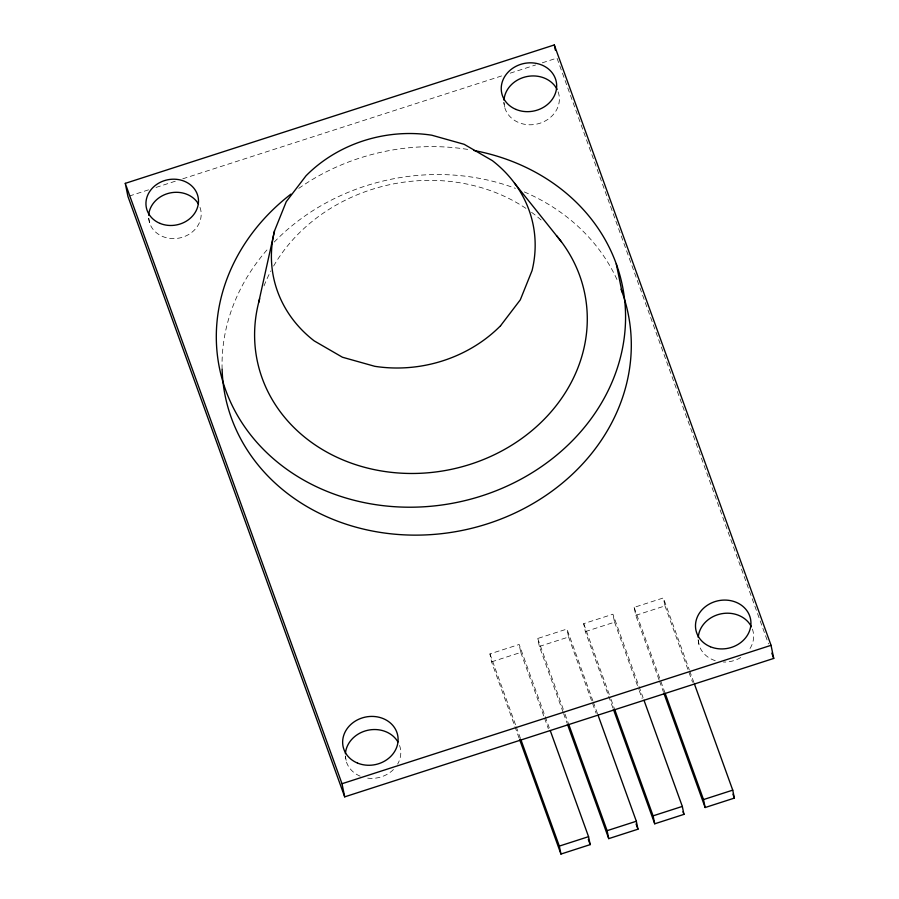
<?xml version="1.0" encoding="UTF-8"?>
<svg xmlns="http://www.w3.org/2000/svg" width="899" height="899" viewBox="0 0 899 899"><rect width="100%" height="100%" fill="white"/><g stroke="black" fill="none" stroke-linecap="round" stroke-linejoin="round"><path stroke-width="0.67" stroke-dasharray="4.5 3.37" d="M129.287 196.061L149.335 189.588M156.021 187.43L176.069 180.969M182.755 178.811L503.53 75.325M510.216 73.167L535.613 64.975M542.288 62.818L556.998 58.075L768.499 643.92M519.128 738.203L491.562 661.855L489.933 653.899L519.161 644.471L549.289 727.932M563.111 712.255L539.355 646.437L537.714 638.481L566.943 629.053L592.846 700.771M612.904 707.951L585.339 631.604L583.698 623.648L612.927 614.219L643.066 697.68M659.046 679.835L635.762 615.332L634.121 607.376L663.35 597.947L689.252 669.676M491.562 661.855L520.791 652.427L519.161 644.471M539.355 646.437L568.584 637.009L566.943 629.053M585.339 631.604L614.568 622.175L612.927 614.219M635.762 615.332L664.99 605.904L663.35 597.947M689.724 670.98L693.961 682.712M664.99 605.904L692.556 682.251M634.121 607.376L665.204 693.444M659.518 681.15L663.327 691.691M614.568 622.175L638.796 689.308M639.279 690.623L642.133 698.523M583.698 623.648L610.533 697.984M611.005 699.287L614.781 709.716M593.318 702.085L597.554 713.817M568.584 637.009L596.149 713.356M537.714 638.481L564.561 712.817M565.022 714.121L568.797 724.549M563.594 713.57L566.921 722.785M520.791 652.427L544.086 716.93M544.558 718.245L548.356 728.774M489.933 653.899L515.824 725.617M516.296 726.931L520.532 738.663M698.096 639.605L699.444 646.167M503.833 102.34L505.182 108.903M345.261 755.947L346.609 762.498M148.74 218.3L149.818 223.548M222.109 369.242A205.635 179.148 -11.6 0 1 268.419 248.293M274.206 242.067A205.635 179.148 -11.6 0 1 515.419 188.363M524.274 191.925A205.635 179.148 -11.6 0 1 617.905 281.589M298.749 188.374A205.635 179.148 -11.6 0 1 469.874 149.762M264.025 285.882A167.158 145.627 -11.6 0 1 270.936 270.857M273.611 266.048A167.158 145.627 -11.6 0 1 526.027 208.433M531.534 212.299A167.158 145.627 -11.6 0 1 541.131 219.985M200.005 207.366A26.419 23.014 -11.6 0 1 179.407 238.033A26.419 23.014 -11.6 0 1 148.65 217.659M399.549 745.428A27.869 24.273 -11.6 0 1 397.639 764.116M393.47 769.522A27.869 24.273 -11.6 0 1 364.668 777.613M360.207 776.185A27.869 24.273 -11.6 0 1 345.373 756.284M752.384 629.086A27.869 24.273 -11.6 0 1 748.159 651.134M740.742 657.529A27.869 24.273 -11.6 0 1 723.414 662.046M715.222 660.653A27.869 24.273 -11.6 0 1 698.208 639.953M558.122 91.822A27.869 24.273 -11.6 0 1 536.388 124.174A27.869 24.273 -11.6 0 1 503.946 102.688"/><path stroke-width="1.35" d="M258.642 302.626L274.51 230.908L286.264 201.679L306.008 175.799A131.175 114.285 -11.6 0 1 431.778 135.21L464.142 144.301L492.349 160.629A135.153 117.747 -11.6 0 1 532.051 270.621L520.296 299.85L500.563 325.73M125.264 183.362L554.301 44.95L771.05 645.313L773.736 658.428L344.699 796.851L127.95 196.488L125.264 183.362L342.002 783.726L344.699 796.851M342.002 783.726L771.05 645.313M588.553 836.666L590.182 844.622L560.954 854.05L559.324 846.094L588.553 836.666L550.233 730.539M636.335 821.248L637.964 829.204L608.735 838.632L607.106 830.676L636.335 821.248L598.026 715.121M682.319 806.414L683.948 814.37L654.719 823.799L653.09 815.842L682.319 806.414L643.999 700.287M732.741 790.142L734.371 798.098L705.142 807.527L703.512 799.571L732.741 790.142L694.433 684.015M514.486 183.104L561.482 241.898M771.836 653.157L773.736 658.428M732.943 794.154L734.371 798.098M665.204 693.444L703.512 799.571M663.799 693.005L705.142 807.527M683.004 811.741L683.948 814.37M614.781 709.716L653.09 815.842M613.376 709.266L654.719 823.799M636.065 823.934L637.964 829.204M568.797 724.549L607.106 830.676M567.393 724.1L608.735 838.632M588.283 839.351L590.182 844.622M521.004 739.967L559.324 846.094M519.611 739.517L560.954 854.05M616.276 263.901L622.007 291.815M554.301 44.95L555.38 50.198M621.052 289.253A205.635 179.148 -11.6 0 1 461.637 530.545A205.635 179.148 -11.6 0 1 222.109 369.242M473.953 150.493A205.635 179.148 -11.6 0 1 603.487 399.516A205.635 179.148 -11.6 0 1 292.973 473.537A205.635 179.148 -11.6 0 1 290.939 194.117M556.492 235.594A167.158 145.627 -11.6 0 1 451.579 469.289A167.158 145.627 -11.6 0 1 259.676 298.749M274.51 230.908A135.153 117.747 -11.6 0 0 314.223 340.901L342.429 357.229L374.782 366.309A131.175 114.285 -11.6 0 0 500.563 325.741M148.672 215.243A26.419 23.014 -11.6 0 1 169.742 193.027A26.419 23.014 -11.6 0 1 198.465 204.062M345.396 753.733A27.869 24.273 -11.6 0 1 367.624 730.303A27.869 24.273 -11.6 0 1 397.92 741.945M698.242 637.402A27.869 24.273 -11.6 0 1 721.178 613.815A27.869 24.273 -11.6 0 1 751.373 626.749M503.979 100.137A27.869 24.273 -11.6 0 1 526.915 76.55A27.869 24.273 -11.6 0 1 557.11 89.484M516.082 109.464A27.869 24.273 -11.6 0 0 556.661 84.922A27.869 24.273 -11.6 0 0 514.127 67.346A27.869 24.273 -11.6 0 0 516.082 109.464M160.011 223.402A26.419 23.014 -11.6 0 0 198.477 200.129A26.419 23.014 -11.6 0 0 158.157 183.475A26.419 23.014 -11.6 0 0 160.011 223.402M710.345 646.729A27.869 24.273 -11.6 0 0 750.923 622.187A27.869 24.273 -11.6 0 0 708.39 604.6A27.869 24.273 -11.6 0 0 710.345 646.729M357.51 763.071A27.869 24.273 -11.6 0 0 398.088 738.517A27.869 24.273 -11.6 0 0 355.543 720.942A27.869 24.273 -11.6 0 0 357.51 763.071"/></g></svg>
